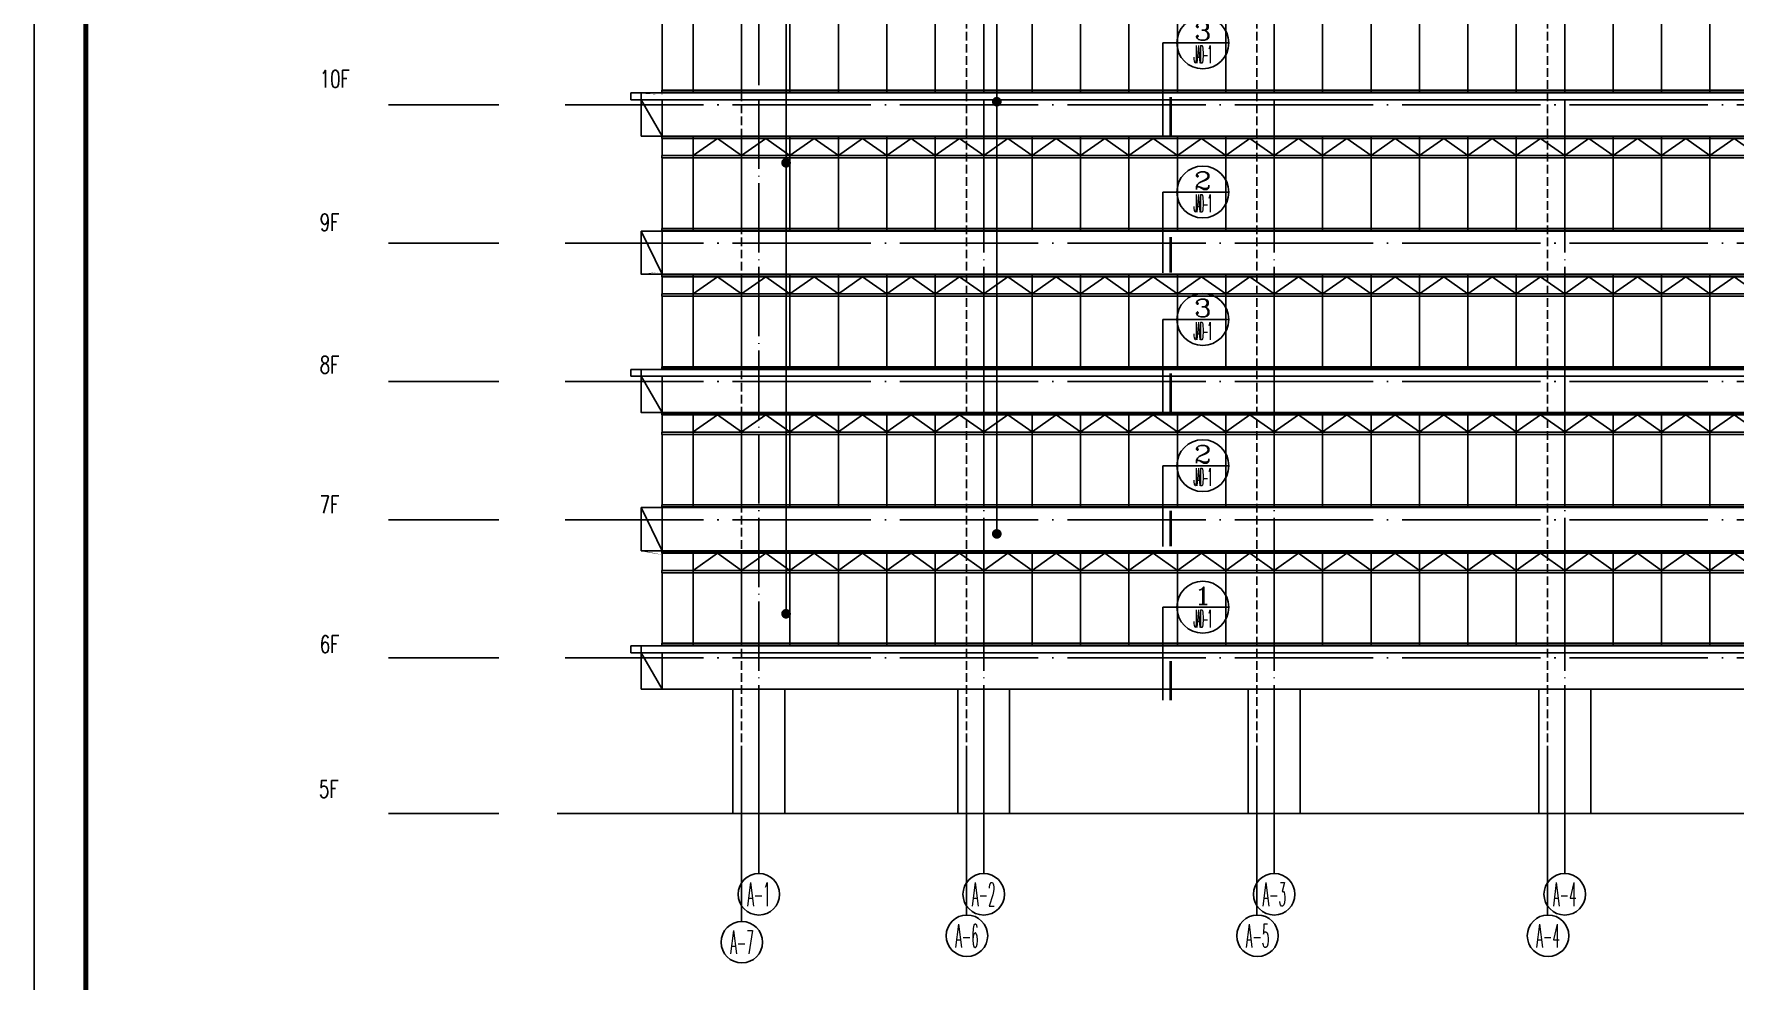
# Model space of a CAD drawing. Extents: x 1980812 to 2578970, y -669191 to 284498.
# Drawn here: x 2354384 to 2403565, y -321806 to -294439 of the extents above; entities that cross this region are included whole.
import ezdxf
from ezdxf.enums import TextEntityAlignment as Align

# ---------------------------------------------------------------- set-up
doc = ezdxf.new("R2010")
doc.units = 0
doc.header["$LTSCALE"] = 1000
doc.header["$MEASUREMENT"] = 0
for name, pattern in [('CONTINOUS', [0]), ('DASH', [0.35, 0.25, -0.1]), ('DOTE', [2.4200000000000004, 2, -0.2, 0.02, -0.2])]:
    doc.linetypes.add(name, pattern=pattern)
for name, color, linetype in [('0-立面(轮廓)', 63, 'CONTINOUS'), ('8', 8, 'Continuous'), ('ALUM', 157, 'Continuous'), ('AXIS', 3, 'Continuous'), ('AXIS_TEXT', 7, 'Continuous'), ('CURTWALL', 2, 'Continuous'), ('DIM_ELEV', 3, 'Continuous'), ('DIM_LEAD', 3, 'Continuous'), ('dote', 1, 'DOTE'), ('ELEV-4', 157, 'Continuous'), ('PJ', 4, 'Continuous'), ('PUB_DIM', 3, 'Continuous'), ('TK', 1, 'Continuous'), ('WALL', 4, 'Continuous'), ('柱网', 1, 'DOTE'), ('节点', 3, 'Continuous')]:
    doc.layers.add(name, color=color, linetype=linetype)
doc.styles.add('_TCH_AXIS', font='COMPLEX', dxfattribs={"bigfont": 'GBCBIG'})
doc.styles.add('COMP', font='COMPLEX.shx', dxfattribs={"bigfont": 'hztxt'})
doc.styles.add('COMPLEX', font='COMPLEX')
doc.styles.add('HZTXTW', font='txtw.shx', dxfattribs={"width": 0.6, "bigfont": 'hztxtw.shx'})

# ---------------------------------------------------------------- blocks, each defined once
blk = doc.blocks.new('1432r5sdf')
at = {"layer": 'WALL', "color": 2}
for p, q in [((-37000.53991078585, -429.5652583900373), (-37000.53991078585, 470.4347416046076)), ((15299.46010334324, -429.5652581145987), (-37000.53991078585, -429.5652583900373))]:
    blk.add_line(p, q, dxfattribs=at)
blk = doc.blocks.new('1234adgsga')
at = {"layer": '8'}
for p, q in [((-39199.99999927077, 1325.000000090804), (-39199.99999927077, -1424.999999920838)), ((-37799.99999927077, 1325.000000088476), (-37799.99999927077, -1424.999999922933)), ((-36399.99999927077, 1325.000000090804), (-36399.99999927077, -1424.999999920838)), ((-34999.99999927077, 1325.000000090804), (-34999.99999927077, -1424.999999920605)), ((-33599.99999927077, 1325.000000091037), (-33599.99999927077, -1424.999999920605)), ((-32199.99999927077, 1325.00000008801), (-32199.99999927077, -1424.999999923632)), ((-30799.99999927077, 1325.000000091037), (-30799.99999927171, -1424.999999920605)), ((-29399.99999927077, 1325.000000091037), (-29399.99999927077, -1424.999999920372)), ((-27999.99999927077, 1325.000000089174), (-27999.99999927077, -1424.9999999227)), ((-26599.99999927077, 1325.000000091037), (-26599.99999927171, -1424.999999920605)), ((-25199.99999927077, 1325.00000009127), (-25199.99999927171, -1424.999999920372)), ((-23799.99999927077, 1325.000000091502), (-23799.99999927171, -1424.999999920139)), ((-22399.99999927171, 1325.000000088476), (-22399.99999927171, -1424.999999923166)), ((-20999.99999927171, 1325.000000091502), (-20999.99999927171, -1424.999999920372)), ((-19599.99999927171, 1325.000000091502), (-19599.99999927171, -1424.999999920139)), ((-18199.99999927171, 1325.000000088243), (-18199.99999927171, -1424.999999923399)), ((-16799.99999927171, 1325.00000009127), (-16799.99999927171, -1424.999999920372)), ((-15399.99999927171, 1325.000000091502), (-15399.99999927171, -1424.999999920139)), ((-13999.99999927171, 1325.00000008801), (-13999.99999927171, -1424.999999923632)), ((-12599.99999927171, 1325.000000091037), (-12599.99999927171, -1424.999999920605)), ((-11199.99999927171, 1325.000000091037), (-11199.99999927171, -1424.999999920372)), ((-9800.000002742745, 1325.000000089174), (-9800.000002742745, -1424.9999999227))]:
    blk.add_line(p, q, dxfattribs=at)
for points in [[(-39200.00000274274, 759.9999983785674), (-38500.00000274088, 1255.000000098022), (-37800.00000274274, 759.9999983753078)], [(-37800.00000274274, 759.9999983785674), (-37100.00000274088, 1255.000000098022), (-36400.00000274274, 759.9999983753078)], [(-36400.00000274274, 759.9999983785674), (-35700.00000274088, 1255.000000098022), (-35000.00000274274, 759.9999983753078)], [(-35000.00000274274, 759.9999983785674), (-34300.00000274088, 1255.000000098022), (-33600.00000274274, 759.9999983753078)], [(-33600.00000274274, 759.9999983785674), (-32900.00000274088, 1255.000000098022), (-32200.00000274274, 759.9999983753078)], [(-32200.00000274274, 759.9999983785674), (-31500.00000274088, 1255.000000098022), (-30800.00000274274, 759.9999983753078)], [(-30800.00000274274, 759.9999983785674), (-30100.00000274088, 1255.000000098022), (-29400.00000274274, 759.9999983753078)], [(-29400.00000274274, 759.9999983785674), (-28700.00000274088, 1255.000000098022), (-28000.00000274274, 759.9999983753078)], [(-28000.00000274274, 759.9999983785674), (-27300.00000274088, 1255.000000098022), (-26600.00000274274, 759.9999983753078)], [(-26600.00000274274, 759.9999983785674), (-25900.00000274088, 1255.000000098022), (-25200.00000274274, 759.9999983753078)], [(-25200.00000274274, 759.9999983785674), (-24500.00000274088, 1255.000000098022), (-23800.00000274274, 759.9999983753078)], [(-23800.00000274274, 759.9999983785674), (-23100.00000274088, 1255.000000098022), (-22400.00000274274, 759.9999983753078)], [(-22400.00000274274, 759.9999983785674), (-21700.00000274088, 1255.000000098022), (-21000.00000274274, 759.9999983753078)], [(-21000.00000274274, 759.9999983785674), (-20300.00000274088, 1255.000000098022), (-19600.00000274274, 759.9999983753078)], [(-19600.00000274274, 759.9999983785674), (-18900.00000274088, 1255.000000098022), (-18200.00000274274, 759.9999983753078)], [(-18200.00000274274, 759.9999983785674), (-17500.00000274088, 1255.000000098022), (-16800.00000274274, 759.9999983753078)], [(-16800.00000274274, 759.9999983785674), (-16100.00000274088, 1255.000000098022), (-15400.00000274274, 759.9999983753078)], [(-15400.00000274274, 759.9999983785674), (-14700.00000274088, 1255.000000098022), (-14000.00000274274, 759.9999983753078)], [(-14000.00000274274, 759.9999983785674), (-13300.00000274088, 1255.000000098022), (-12600.00000274274, 759.9999983753078)], [(-12600.00000274274, 759.9999983785674), (-11900.00000274088, 1255.000000098022), (-11200.00000274274, 759.9999983753078)], [(-11200.00000274274, 759.9999983785674), (-10500.00000274088, 1255.000000098022), (-9800.000002742745, 759.9999983753078)], [(-9800.000002742745, 759.9999983785674), (-9100.000002740882, 1255.000000098022), (-8400.000002742745, 759.9999983753078)]]:
    blk.add_lwpolyline(points, dxfattribs=at)
at = {"layer": 'ALUM'}
for p, q in [((-5149.999997200677, 1310.000000097556), (-40099.99999357015, 1310.000000097556)), ((-5149.999997200444, 1255.000000098022), (-40099.99999356968, 1255.000000098255)), ((-5149.999997201376, 759.9999983748421), (-40099.9999926826, 759.999998417683)), ((-5149.999997201376, 689.9999983748421), (-40099.9999926826, 689.999998417683)), ((-5149.999998047017, -1347.999999907566), (-40099.99999352847, -1347.999999907799)), ((-5149.999998047017, -1404.999999907799), (-40099.99999352847, -1404.999999907799))]:
    blk.add_line(p, q, dxfattribs=at)
at = {"layer": 'WALL', "color": 2}
for p, q in [((-40109.99999267189, 1310.00000010035), (-40109.99999268493, 1255.000000099884)), ((-40099.99999266723, 1310.000000097556), (-40109.99999266723, 1310.000000099884)), ((-40099.9999926812, 1255.00000009709), (-40109.9999926812, 1255.000000099419)), ((12200.00002169539, 1325.000000097789), (-40099.99999268353, 1325.000000066822)), ((-40099.99999268353, 1310.000000097556), (-40099.99999268353, 1325.000000066822)), ((-40099.9999926812, 759.999998417683), (-40099.9999926833, 1255.00000009709)), ((-40109.99999267189, 759.9999984204769), (-40109.99999268493, 689.9999984204769)), ((-40099.99999266723, 759.999998417683), (-40109.99999266723, 759.9999984200113)), ((-40099.9999926812, 689.999998417683), (-40109.9999926812, 689.9999984200113)), ((-40099.9999926826, -1347.999999908498), (-40099.9999926812, 689.999998417683)), ((-40699.99999268306, -1624.999999944121), (-40699.9999926826, -1424.999999943189)), ((-5149.999992279103, -1424.99999999092), (-40699.9999926826, -1424.999999944121)), ((-40109.999993962, -1347.999999905704), (-40109.99999397504, -1404.999999905704)), ((-40099.99999395688, -1347.999999908498), (-40109.99999395688, -1347.999999906169)), ((-40109.99999351776, -1347.999999905005), (-40109.9999935308, -1404.999999905005)), ((-40099.99999351311, -1347.999999907799), (-40109.99999351311, -1347.999999905471)), ((-40099.99999397085, -1404.999999908498), (-40109.99999397085, -1404.999999906169)), ((-40099.99999352708, -1404.999999907799), (-40109.99999352708, -1404.999999905471)), ((-40099.9999926826, -1424.999999944819), (-40099.9999926826, -1404.999999908498)), ((12500.0000139426, -1625.000000014203), (-40699.99999268306, -1624.999999944121)), ((-40099.99999268353, -1774.999999937601), (-40099.9999926833, -1624.999999944819))]:
    blk.add_line(p, q, dxfattribs=at)
blk = doc.blocks.new('233223dzxzxcxcx23322323')
at = {"layer": '8', "color": 2}
for p, q in [((-1004497.952771378, -261823.589054279), (-1004497.952771377, -260923.5890542837)), ((-1004507.952771367, -261838.589054341), (-1004507.952770936, -261893.5890543403)), ((-1004497.952771362, -261838.5890543438), (-1004507.952771362, -261838.5890543414)), ((-1004507.952770923, -261838.5890543403), (-1004507.952770492, -261893.5890543396)), ((-1004497.952770918, -261838.5890543431), (-1004507.952770918, -261838.5890543407)), ((-1004497.952770932, -261893.5890543431), (-1004507.952770932, -261893.5890543407)), ((-1004497.952770488, -261893.5890543424), (-1004507.952770488, -261893.58905434)), ((-952197.9527565606, -261823.5890543438), (-1004497.952771378, -261823.589054279)), ((-1004497.952770934, -261838.5890543438), (-1004497.952770934, -261823.5890542783)), ((-1004497.952770932, -262388.5890559275), (-1004497.952770934, -261893.5890543431))]:
    blk.add_line(p, q, dxfattribs=at)
at = {"layer": '8'}
for p, q in [((-1003597.952777522, -261823.5890542543), (-1003597.952777522, -264573.589054266)), ((-1002197.952777522, -261823.5890542567), (-1002197.952777522, -264573.5890542681)), ((-1000797.952777522, -261823.5890542543), (-1000797.952777522, -264573.589054266)), ((-999397.9527775217, -261823.5890542543), (-999397.9527775217, -264573.5890542658)), ((-997997.9527775217, -261823.5890542541), (-997997.9527775217, -264573.5890542658)), ((-996597.9527775217, -261823.5890542571), (-996597.9527775217, -264573.5890542688)), ((-995197.9527775217, -261823.5890542541), (-995197.9527775226, -264573.5890542658)), ((-993797.9527775217, -261823.5890542541), (-993797.9527775217, -264573.5890542655)), ((-992397.9527775217, -261823.589054256), (-992397.9527775217, -264573.5890542679)), ((-990997.9527775217, -261823.5890542541), (-990997.9527775226, -264573.5890542658)), ((-989597.9527775217, -261823.5890542539), (-989597.9527775226, -264573.5890542655)), ((-988197.9527775217, -261823.5890542537), (-988197.9527775226, -264573.5890542653)), ((-986797.9527775226, -261823.5890542567), (-986797.9527775226, -264573.5890542683)), ((-985397.9527775226, -261823.5890542537), (-985397.9527775226, -264573.5890542655)), ((-983997.9527775226, -261823.5890542537), (-983997.9527775226, -264573.5890542653)), ((-982597.9527775226, -261823.5890542569), (-982597.9527775226, -264573.5890542686)), ((-981197.9527775226, -261823.5890542539), (-981197.9527775226, -264573.5890542655)), ((-979797.9527775226, -261823.5890542537), (-979797.9527775226, -264573.5890542653)), ((-978397.9527775226, -261823.5890542571), (-978397.9527775226, -264573.5890542688)), ((-976997.9527775226, -261823.5890542541), (-976997.9527775226, -264573.5890542658)), ((-975597.9527775226, -261823.5890542541), (-975597.9527775226, -264573.5890542655)), ((-974197.9527809937, -261823.589054256), (-974197.9527809937, -264573.5890542679))]:
    blk.add_line(p, q, dxfattribs=at)
for points in [[(-1003597.952780994, -262383.5890559661), (-1002897.952780992, -261893.5890543426), (-1002197.952780994, -262383.589055968)], [(-1002197.952780994, -262383.5890559661), (-1001497.952780992, -261893.5890543426), (-1000797.952780994, -262383.589055968)], [(-1000797.952780994, -262383.5890559661), (-1000097.952780992, -261893.5890543426), (-999397.9527809937, -262383.589055968)], [(-999397.9527809937, -262383.5890559661), (-998697.9527809918, -261893.5890543426), (-997997.9527809937, -262383.589055968)], [(-997997.9527809937, -262383.5890559661), (-997297.9527809918, -261893.5890543426), (-996597.9527809937, -262383.589055968)], [(-996597.9527809937, -262383.5890559661), (-995897.9527809918, -261893.5890543426), (-995197.9527809937, -262383.589055968)], [(-995197.9527809937, -262383.5890559661), (-994497.9527809918, -261893.5890543426), (-993797.9527809937, -262383.589055968)], [(-993797.9527809937, -262383.5890559661), (-993097.9527809918, -261893.5890543426), (-992397.9527809937, -262383.589055968)], [(-992397.9527809937, -262383.5890559661), (-991697.9527809918, -261893.5890543426), (-990997.9527809937, -262383.589055968)], [(-990997.9527809937, -262383.5890559661), (-990297.9527809918, -261893.5890543426), (-989597.9527809937, -262383.589055968)], [(-989597.9527809937, -262383.5890559661), (-988897.9527809918, -261893.5890543426), (-988197.9527809937, -262383.589055968)], [(-988197.9527809937, -262383.5890559661), (-987497.9527809918, -261893.5890543426), (-986797.9527809937, -262383.589055968)], [(-986797.9527809937, -262383.5890559661), (-986097.9527809918, -261893.5890543426), (-985397.9527809937, -262383.589055968)], [(-985397.9527809937, -262383.5890559661), (-984697.9527809918, -261893.5890543426), (-983997.9527809937, -262383.589055968)], [(-983997.9527809937, -262383.5890559661), (-983297.9527809918, -261893.5890543426), (-982597.9527809937, -262383.589055968)], [(-982597.9527809937, -262383.5890559661), (-981897.9527809918, -261893.5890543426), (-981197.9527809937, -262383.589055968)], [(-981197.9527809937, -262383.5890559661), (-980497.9527809918, -261893.5890543426), (-979797.9527809937, -262383.589055968)], [(-979797.9527809937, -262383.5890559661), (-979097.9527809918, -261893.5890543426), (-978397.9527809937, -262383.589055968)], [(-978397.9527809937, -262383.5890559661), (-977697.9527809918, -261893.5890543426), (-976997.9527809937, -262383.589055968)], [(-976997.9527809937, -262383.5890559661), (-976297.9527809918, -261893.5890543426), (-975597.9527809937, -262383.589055968)], [(-975597.9527809937, -262383.5890559661), (-974897.9527809918, -261893.5890543426), (-974197.9527809937, -262383.589055968)], [(-974197.9527809937, -262383.5890559661), (-973497.9527809918, -261893.5890543426), (-972797.9527809937, -262383.589055968)]]:
    blk.add_lwpolyline(points, dxfattribs=at)
at = {"layer": 'ELEV-4'}
for p, q in [((-969547.9527754514, -261838.5890543428), (-1004497.952771378, -261838.5890543428)), ((-969547.9527754514, -261893.5890543431), (-1004497.952771378, -261893.5890543424)), ((-969547.9527754523, -262388.5890559703), (-1004497.952770934, -262388.5890559275)), ((-969547.9527754523, -262458.5890559703), (-1004497.952770934, -262458.5890559275)), ((-969547.9527754518, -264496.5890542532), (-1004497.952770933, -264496.5890542534)), ((-969547.9527754518, -264553.5890542534), (-1004497.952770933, -264553.5890542534))]:
    blk.add_line(p, q, dxfattribs=at)
at = {"layer": 'WALL', "color": 2}
for p, q in [((-1004507.952770923, -262388.5890559247), (-1004507.952770936, -262458.5890559247)), ((-1004497.952770918, -262388.5890559275), (-1004507.952770918, -262388.5890559251)), ((-1004497.952770932, -262458.5890559275), (-1004507.952770932, -262458.5890559251)), ((-1004497.952770934, -264496.5890542541), (-1004497.952770932, -262458.5890559275)), ((-1004507.952771367, -264496.5890542513), (-1004507.95277138, -264553.5890542513)), ((-1004497.952771362, -264496.5890542541), (-1004507.952771362, -264496.5890542518)), ((-1004507.952770923, -264496.5890542506), (-1004507.952770936, -264553.5890542506)), ((-1004497.952770918, -264496.5890542534), (-1004507.952770918, -264496.5890542511)), ((-1004497.952771376, -264553.5890542541), (-1004507.952771376, -264553.5890542518)), ((-1004497.952770932, -264553.5890542534), (-1004507.952770932, -264553.5890542511)), ((-1004497.952770934, -264923.5890542842), (-1004497.952770934, -264553.5890542541)), ((-952197.9527565597, -264573.5890543596), (-1004497.952771377, -264573.5890542907))]:
    blk.add_line(p, q, dxfattribs=at)
blk = doc.blocks.new('_AXISO')
blk.add_circle((2.84e-14, 0), 0.5000000000000001)
at = {"layer": 'AXIS_TEXT', "style": 'COMPLEX', "width": 1.041666666666784}
blk.add_attdef('A', text='', height=0.5600000000000002, dxfattribs=at).set_placement((-0.2499999999999716, -0.2799999999999727), (0.2500000000000853, -0.279999999999859), align=Align.FIT)
blk = doc.blocks.new('_index')
blk.add_line((-0.5, 0), (0.5, 0))
blk.add_circle((0, 0), 0.5)
at = {"style": 'COMP'}
for tag, width, p, p2 in [('1', 2.333333333333333, (-0.17, 0.05), (0.17, 0.05)), ('-', 1.166666666666667, (-0.17, -0.39), (0.17, -0.39))]:
    blk.add_attdef(tag, text='', height=0.34, dxfattribs=dict(at, width=width)).set_placement(p, p2, align=Align.FIT)
blk = doc.blocks.new('A$C312629BB')
at = {"layer": '节点'}
for p, q in [((11684.66355365887, 17793.55692542862), (12951.41355365887, 17793.55692542862)), ((11684.66355365887, 15100.00000032835), (11684.66355365887, 17793.55692542862)), ((11684.66355405236, 13479.09747121145), (12951.41355405236, 13479.09747121145)), ((11684.66355405236, 11145.01663666207), (11684.66355405236, 13479.09747121145)), ((11684.66355364909, 9793.556925428682), (12951.41355364909, 9793.556925428682)), ((11684.66355364909, 7100.000000328408), (11684.66355364909, 9793.556925428682)), ((11684.66355404118, 5563.737950579845), (12951.41355404118, 5563.737950579845)), ((11684.66355404118, 3229.657116030459), (11684.66355404118, 5563.737950579845)), ((11684.66355363885, 1469.741974726436), (12951.41355363885, 1469.741974726436)), ((11684.66355363885, -1223.814950373839), (11684.66355363885, 1469.741974726436))]:
    blk.add_line(p, q, dxfattribs=at)
at = {"layer": '节点', "ltscale": 0.5, "const_width": 74.99999999999997}
for points in [[(11909.66355365887, 15100.00000032835), (11909.66355365887, 16232.84287708957)], [(11909.66355405236, 11145.01663666207), (11909.66355405236, 12177.85951342329)], [(11909.66355364909, 7100.000000328408), (11909.66355364909, 8232.842877089628)], [(11909.66355404118, 3229.657116030459), (11909.66355404118, 4262.499992791913)], [(11909.66355363885, -1223.814950373839), (11909.66355363885, -90.97207361261826)]]:
    blk.add_lwpolyline(points, dxfattribs=at)
at = {"layer": '节点', "ltscale": 0.5}
ref = blk.add_blockref('_index', (12835.17845248617, 17793.55692542862), dxfattribs=dict(at, xscale=1500.000000075524, yscale=1500.000000075524, zscale=1500.000000075524))
ref.add_attrib('1', '3', dxfattribs={"layer": '0', "height": 510.0000000255003, "rotation": 359.9999999998954, "style": 'COMP', "width": 1.500000000007175}).set_placement((12580.178452475, 17868.55692543142), (13090.17845250294, 17868.55692543049), align=Align.FIT)
ref.add_attrib('-', 'JAD-1', dxfattribs={"layer": '0', "height": 510.0000000255003, "style": 'COMP', "width": 0.2258064516123339}).set_placement((12580.178452475, 17208.55692539859), (13090.17845249921, 17208.55692539859), align=Align.FIT)
ref = blk.add_blockref('_index', (12835.17845287966, 13479.09747121145), dxfattribs=dict(at, xscale=1500.000000075524, yscale=1500.000000075524, zscale=1500.000000075524))
ref.add_attrib('1', '2', dxfattribs={"layer": '0', "height": 510.0000000255003, "rotation": 359.9999999998692, "style": 'COMP', "width": 1.500000000007175}).set_placement((12580.17845286848, 13554.09747121425), (13090.17845289642, 13554.09747121308), align=Align.FIT)
ref.add_attrib('-', 'JAD-1', dxfattribs={"layer": '0', "height": 510.0000000255003, "style": 'COMP', "width": 0.2258064516123339}).set_placement((12580.17845286848, 12894.09747118142), (13090.17845289269, 12894.09747118142), align=Align.FIT)
ref = blk.add_blockref('_index', (12835.17845247639, 9793.556925428682), dxfattribs=dict(at, xscale=1500.000000075524, yscale=1500.000000075524, zscale=1500.000000075524))
ref.add_attrib('1', '3', dxfattribs={"layer": '0', "height": 510.0000000255003, "rotation": 359.9999999998954, "style": 'COMP', "width": 1.500000000007175}).set_placement((12580.17845246522, 9868.556925431476), (13090.17845249316, 9868.556925430545), align=Align.FIT)
ref.add_attrib('-', 'JAD-1', dxfattribs={"layer": '0', "height": 510.0000000255003, "style": 'COMP', "width": 0.2258064516123339}).set_placement((12580.17845246522, 9208.556925398647), (13090.17845248943, 9208.556925398647), align=Align.FIT)
ref = blk.add_blockref('_index', (12835.17845286848, 5563.737950579845), dxfattribs=dict(at, xscale=1500.000000075524, yscale=1500.000000075524, zscale=1500.000000075524))
ref.add_attrib('1', '2', dxfattribs={"layer": '0', "height": 510.0000000255003, "rotation": 359.9999999998692, "style": 'COMP', "width": 1.500000000007175}).set_placement((12580.1784528573, 5638.737950582639), (13090.17845288524, 5638.737950581475), align=Align.FIT)
ref.add_attrib('-', 'JAD-1', dxfattribs={"layer": '0', "height": 510.0000000255003, "style": 'COMP', "width": 0.2258064516123339}).set_placement((12580.1784528573, 4978.73795054981), (13090.17845288152, 4978.73795054981), align=Align.FIT)
ref = blk.add_blockref('_index', (12835.17845246615, 1469.741974726436), dxfattribs=dict(at, xscale=1500.000000075524, yscale=1500.000000075524, zscale=1500.000000075524))
ref.add_attrib('1', '1', dxfattribs={"layer": '0', "height": 510.0000000255003, "rotation": 359.9999999998954, "style": 'COMP', "width": 2.333333333344494}).set_placement((12580.17845245497, 1544.74197472923), (13090.17845248291, 1544.741974728298), align=Align.FIT)
ref.add_attrib('-', 'JAD-1', dxfattribs={"layer": '0', "height": 510.0000000255003, "style": 'COMP', "width": 0.2258064516123339}).set_placement((12580.17845245497, 884.7419746964006), (13090.17845247919, 884.7419746964006), align=Align.FIT)
blk = doc.blocks.new('A$C71A564B7')
at = {"layer": 'DIM_LEAD', "color": 3}
for p, q in [((785.9467332041822, 1278.545514841448), (785.9467332060449, 79487.88001368224)), ((785.9467332041822, 10325.00000022631), (785.9467332060449, 79487.88001368224)), ((785.9467332041822, 14325.00000022631), (785.9467332060449, 79487.88001368224)), ((785.9467332041822, 4689.997468378453), (785.9467332060449, 79487.88001368224)), ((6879.271183075849, 3590.046444075415), (6879.271183078643, 79487.88001368224)), ((6879.271183075849, 11692.52241626434), (6879.271183078643, 79487.88001368224)), ((6879.271183075849, 3590.046444075415), (6879.271183078643, 79487.88001368224)), ((6879.271183075849, 7723.79108211142), (6879.271183078643, 79487.88001368224)), ((6879.271183075849, 16092.5224124454), (6879.271183078643, 79487.88001368224))]:
    blk.add_line(p, q, dxfattribs=at)
at = {"layer": 'DIM_LEAD', "color": 3, "const_width": 140}
for points in [[(6879.271183075849, 16022.5224124454, 1), (6879.271183075849, 16162.5224124454, 1)], [(785.9467332041822, 14255.00000022631, 1), (785.9467332041822, 14395.00000022631, 1)], [(6879.271183075849, 3520.046444075415, 1), (6879.271183075849, 3660.046444075415, 1)], [(6879.271183075849, 3520.046444075415, 1), (6879.271183075849, 3660.046444075415, 1)], [(785.9467332041822, 1208.545514841448, 1), (785.9467332041822, 1348.545514841448, 1)]]:
    blk.add_lwpolyline(points, format="xyb", close=True, dxfattribs=at)

msp = doc.modelspace()

# ---------------------------------------------------------------- linework, layer by layer
at = {"layer": '0-立面(轮廓)', "color": 2}
for p, q in [((2371942.05146816, -296140.4238490325), (2371642.05146816, -296140.4238490325)), ((2371642.05146816, -296140.4238490325), (2371642.051468159, -296340.4238490323)), ((2371642.051468159, -296340.4238490323), (2371942.051468159, -296340.4238490325)), ((2372542.051468891, -300140.4238467391), (2371942.051469333, -300140.4238467391)), ((2371942.051468563, -304140.4238490332), (2371642.051468563, -304140.4238490332)), ((2371642.051468563, -304140.4238490332), (2371642.051468563, -304340.423849033)), ((2371642.051468563, -304340.423849033), (2371942.051468562, -304340.4238490332)), ((2372542.051468113, -308140.4238490341), (2371942.051468556, -308140.4238490341)), ((2371942.051468552, -312140.4238490332), (2371642.051468552, -312140.4238490332)), ((2371642.051468552, -312140.4238490332), (2371642.051468552, -312340.4238490327)), ((2371642.051468552, -312340.4238490327), (2371942.051468552, -312340.4238490332)), ((2374592.05146423, -313390.4238493508), (2374592.051463871, -316990.4238466825)), ((2376092.05146423, -313390.4238493831), (2376092.051463871, -316990.4238467133)), ((2381092.051464229, -313390.4238493498), (2381092.05146387, -316990.4238466821)), ((2382592.051464229, -313390.4238493824), (2382592.05146387, -316990.4238467128)), ((2389492.051464231, -313390.4238508821), (2389492.051463871, -316990.4238482141)), ((2390992.051464231, -313390.4238509145), (2390992.051463871, -316990.4238482448)), ((2397892.051464231, -313390.4238517454), (2397892.051463871, -316990.4238490774)), ((2399392.051464231, -313390.4238517778), (2399392.051463871, -316990.4238491082))]:
    msp.add_line(p, q, dxfattribs=at)
for points in [[(2371942.051468159, -296340.4238490325), (2372542.051468406, -297390.4238493626)], [(2371942.051468159, -296340.4238490323), (2371942.051468159, -297390.4238493626), (2372542.051468406, -297390.4238493626)], [(2371942.051469333, -300140.4238467391), (2372542.051469582, -301390.4238472132)], [(2371942.051469333, -300140.4238467391), (2371942.051469333, -301390.4238472132), (2372542.051469582, -301390.4238472132)], [(2372542.05147045, -301390.4238490216), (2372542.051467678, -300490.4238490276)], [(2371942.051468562, -304340.4238490332), (2372542.051468811, -305390.4238493633)], [(2371942.051468562, -304340.4238490332), (2371942.051468562, -305390.4238493633), (2372542.051468811, -305390.4238493633)], [(2371942.051468556, -308140.4238490341), (2372542.051468804, -309390.4238495082)], [(2371942.051468556, -308140.4238490341), (2371942.051468556, -309390.4238495082), (2372542.051468804, -309390.4238495082)], [(2372542.051470454, -309390.4238490225), (2372542.051467683, -308490.4238490285)], [(2371942.051468552, -312340.4238490332), (2372542.051468799, -313390.4238493633)], [(2371942.051468552, -312340.4238490332), (2371942.051468552, -313390.4238493633), (2372542.051468799, -313390.4238493633)]]:
    msp.add_lwpolyline(points, dxfattribs=at)
at = {"layer": 'AXIS'}
for p, q in [((2374842.051463611, -315278.3939242447), (2374842.051464279, -320112.9794442323)), ((2375342.051463611, -315278.3939242447), (2375342.051464279, -318726.7303384603)), ((2381342.051463495, -315278.3939248377), (2381342.051464396, -319926.8458356386)), ((2381842.051463495, -315278.3939248377), (2381842.051464164, -318726.7303390532)), ((2389742.051463631, -315278.3939254975), (2389742.051464532, -319926.8458355258)), ((2390242.051463631, -315278.3939254975), (2390242.0514643, -318726.7303397134)), ((2398142.051463547, -315278.3939262384), (2398142.051464448, -319926.8458362323)), ((2398642.051463547, -315278.3939262384), (2398642.051464216, -318726.7303404539))]:
    msp.add_line(p, q, dxfattribs=at)
at = {"layer": 'dote', "linetype": 'DASH'}
for p, q in [((2374842.051464042, -315278.3939283846), (2374842.05147216, -228223.8959816456)), ((2381342.051464043, -315278.3939283846), (2381342.051472159, -228223.8959816456)), ((2389742.051464044, -315278.3939283846), (2389742.05147216, -228223.8959816456)), ((2398142.051464043, -315278.3939283846), (2398142.051472161, -228223.8959816456))]:
    msp.add_line(p, q, dxfattribs=at)
at = {"layer": 'dote'}
for p, q in [((2375342.051464042, -315278.3939283846), (2375342.05147216, -228223.8959816456)), ((2381842.051464043, -315278.3939283846), (2381842.051472159, -228223.8959816456)), ((2390242.051464044, -315278.3939283846), (2390242.05147216, -228223.8959816456)), ((2398642.051464043, -315278.3939283846), (2398642.051472161, -228223.8959816456))]:
    msp.add_line(p, q, dxfattribs=at)
at = {"layer": 'PJ'}
for points, const_width in [([(2372542.05146679, -293390.4238487293), (2372542.051466787, -296140.4238487412), (2371642.05146816, -296140.4238487394), (2371642.05146816, -296340.4238487391), (2371942.051468158, -296340.4238487394), (2371942.051468158, -297390.4238490695), (2372542.051467233, -297390.4238487293), (2372542.051467233, -300140.423846446), (2371942.051469333, -300140.423846446), (2371942.051469333, -301390.42384692), (2372542.051468551, -301390.4238487284), (2372542.051468547, -304140.4238487403), (2371642.051468562, -304140.4238487401), (2371642.051468562, -304340.4238487398), (2371942.051468561, -304340.4238487401), (2371942.051468561, -305390.4238490702), (2372542.051468113, -305390.4238487293), (2372542.051468113, -308140.423848741), (2371942.051468556, -308140.423848741), (2371942.051468556, -309390.423849215), (2372542.051468551, -309390.4238487293), (2372542.051468547, -312140.423848741), (2371642.051468551, -312140.4238487401), (2371642.051468551, -312340.4238487396), (2371942.051468551, -312340.4238487401), (2371942.051468551, -313390.4238490702), (2374592.05146423, -313390.4238490576), (2374592.05146423, -316990.4238464201)], 20), ([(2369504.528237305, -316990.4238464201), (2428506.447769994, -316990.4238464201)], 50)]:
    msp.add_lwpolyline(points, dxfattribs=dict(at, const_width=const_width))
at = {"layer": 'PUB_DIM'}
for p, q in [((2367820.831742446, -296490.4238444855), (2364629.933439271, -296490.4238444853)), ((2367820.831742887, -300490.4238444848), (2364629.933439711, -300490.4238444846)), ((2367820.831743327, -304490.4238444853), (2364629.933440152, -304490.423844485)), ((2367820.831744263, -308490.4238444851), (2364629.933441088, -308490.4238444848)), ((2367820.831744208, -312490.4238444844), (2364629.933441033, -312490.4238444841)), ((2367820.831744957, -316990.4238448773), (2364629.933441781, -316990.4238448772))]:
    msp.add_line(p, q, dxfattribs=at)
at = {"layer": 'TK'}
msp.add_lwpolyline([(2443484.412908561, -217605.6084138202), (2443484.412908561, -343755.6084138202), (2354384.412908562, -343755.6084138202), (2354384.412908562, -217605.6084138202)], close=True, dxfattribs=at)
at = {"layer": 'TK', "const_width": 149.9999999999999}
msp.add_lwpolyline([(2355884.412908562, -342255.6084138202), (2441984.412908561, -342255.6084138202), (2441984.412908561, -221355.6084138202), (2355884.412908562, -221355.6084138202)], close=True, dxfattribs=at)
at = {"layer": '柱网', "ltscale": 2}
for p, q in [((2369740.831735798, -296490.4238490271), (2425372.051445321, -296490.4238490283)), ((2369740.831735798, -300490.4238490276), (2425372.051445321, -300490.4238490283)), ((2369740.831735798, -304490.4238490276), (2425372.051445321, -304490.4238490283)), ((2369740.831735798, -308490.4238490276), (2425372.051445321, -308490.4238490283)), ((2369740.831735303, -312490.423828839), (2425372.051444825, -312490.4238288442)), ((2369740.831735798, -316990.4238288399), (2425372.051445321, -316990.4238288451))]:
    msp.add_line(p, q, dxfattribs=at)

# ---------------------------------------------------------------- block references
at = {"layer": '0-立面(轮廓)', "color": 2}
for name, p in [('1234adgsga', (2412642.051459474, -294715.4238490893)), ('233223dzxzxcxcx23322323', (3377040.004238612, -35566.83479474348)), ('1234adgsga', (2412642.051461234, -302715.4238490884)), ('233223dzxzxcxcx23322323', (3377040.004239491, -43566.83479474348)), ('1234adgsga', (2412642.051461234, -310715.4238490893))]:
    msp.add_blockref(name, p, dxfattribs=at)
at = {"layer": 'AXIS'}
ref = msp.add_blockref('_AXISO', (2375342.051464279, -319326.7303410296), dxfattribs=dict(at, xscale=-1200, yscale=1200, zscale=1200, rotation=180))
ref.add_attrib('A', 'A-1', dxfattribs={"layer": 'AXIS_TEXT', "height": 678.8225099390856, "style": '_TCH_AXIS', "width": 0.3749999999998704}).set_placement((2375002.64020931, -319666.141595999), (2375681.462719249, -319666.141595999), align=Align.FIT)
ref = msp.add_blockref('_AXISO', (2381842.051464164, -319326.7303387675), dxfattribs=dict(at, xscale=-1200, yscale=1200, zscale=1200, rotation=180))
ref.add_attrib('A', 'A-2', dxfattribs={"layer": 'AXIS_TEXT', "height": 678.8225099390856, "style": '_TCH_AXIS', "width": 0.3442622950818484}).set_placement((2381502.640209194, -319666.1415937371), (2382181.462719133, -319666.1415937371), align=Align.FIT)
ref = msp.add_blockref('_AXISO', (2390242.0514643, -319326.7303414261), dxfattribs=dict(at, xscale=-1200, yscale=1200, zscale=1200, rotation=180))
ref.add_attrib('A', 'A-3', dxfattribs={"layer": 'AXIS_TEXT', "height": 678.8225099390856, "style": '_TCH_AXIS', "width": 0.3442622950818483}).set_placement((2389902.64020933, -319666.1415963954), (2390581.462719269, -319666.1415963954), align=Align.FIT)
ref = msp.add_blockref('_AXISO', (2398642.051464216, -319326.730342167), dxfattribs=dict(at, xscale=-1200, yscale=1200, zscale=1200, rotation=180))
ref.add_attrib('A', 'A-4', dxfattribs={"layer": 'AXIS_TEXT', "height": 678.8225099390856, "style": '_TCH_AXIS', "width": 0.3333333333332181}).set_placement((2398302.640209246, -319666.1415971364), (2398981.462719185, -319666.1415971364), align=Align.FIT)
ref = msp.add_blockref('_AXISO', (2374850.354154262, -320712.9219959313), dxfattribs=dict(at, xscale=1200, yscale=1200, zscale=1200, rotation=179.9999999898822))
ref.add_attrib('A', 'A-7', dxfattribs={"layer": 'AXIS_TEXT', "height": 678.8225099390856, "rotation": 359.9999999898792, "style": '_TCH_AXIS', "width": 0.3442622950816122}).set_placement((2374510.942899233, -321052.3332508409), (2375189.765409172, -321052.3332509608), align=Align.FIT)
ref = msp.add_blockref('_AXISO', (2381358.697558166, -320526.6148808238), dxfattribs=dict(at, xscale=1200, yscale=1200, zscale=1200, rotation=179.9999999898822))
ref.add_attrib('A', 'A-6', dxfattribs={"layer": 'AXIS_TEXT', "height": 678.8225099390856, "rotation": 359.9999999898792, "style": '_TCH_AXIS', "width": 0.3442622950818482}).set_placement((2381019.286303136, -320866.0261357334), (2381698.108813075, -320866.0261358533), align=Align.FIT)
ref = msp.add_blockref('_AXISO', (2389758.697558136, -320526.6148807155), dxfattribs=dict(at, xscale=1200, yscale=1200, zscale=1200, rotation=179.9999999898822))
ref.add_attrib('A', 'A-5', dxfattribs={"layer": 'AXIS_TEXT', "height": 678.8225099390856, "rotation": 359.9999999898792, "style": '_TCH_AXIS', "width": 0.3442622950818482}).set_placement((2389419.286303107, -320866.0261356251), (2390098.108813046, -320866.026135745), align=Align.FIT)
ref = msp.add_blockref('_AXISO', (2398158.697558167, -320526.6148814189), dxfattribs=dict(at, xscale=1200, yscale=1200, zscale=1200, rotation=179.9999999898822))
ref.add_attrib('A', 'A-4', dxfattribs={"layer": 'AXIS_TEXT', "height": 678.8225099390856, "rotation": 359.9999999898792, "style": '_TCH_AXIS', "width": 0.3333333333332181}).set_placement((2397819.286303138, -320866.0261363285), (2398498.108813077, -320866.0261364484), align=Align.FIT)
at = {"layer": 'CURTWALL'}
for name, p in [('1234adgsga', (2412642.051449988, -310715.423846775)), ('1432r5sdf', (2409542.591379585, -312960.8585909733)), ('1432r5sdf', (2409542.591368339, -312960.858588659))]:
    msp.add_blockref(name, p, dxfattribs=at)
at = {"layer": 'PJ'}
for name in ['A$C312629BB', 'A$C71A564B7']:
    msp.add_blockref(name, (2375342.051464302, -312490.4238288396), dxfattribs=at)

# ---------------------------------------------------------------- texts
at = {"layer": 'DIM_ELEV', "color": 7, "style": 'HZTXTW', "width": 0.7}
for s, p in [('10F', (2362645.958629742, -295986.8939284445)), ('9F', (2362645.958629742, -300136.3939284445)), ('8F', (2362645.958629741, -304259.3939284445)), ('7F', (2362645.958629741, -308300.3939284445)), ('6F', (2362645.958629741, -312341.8939284445)), ('5F', (2362621.958629741, -316531.3939284445))]:
    msp.add_text(s, height=500, dxfattribs=at).set_placement(p)

doc.saveas('drawing.dxf')
